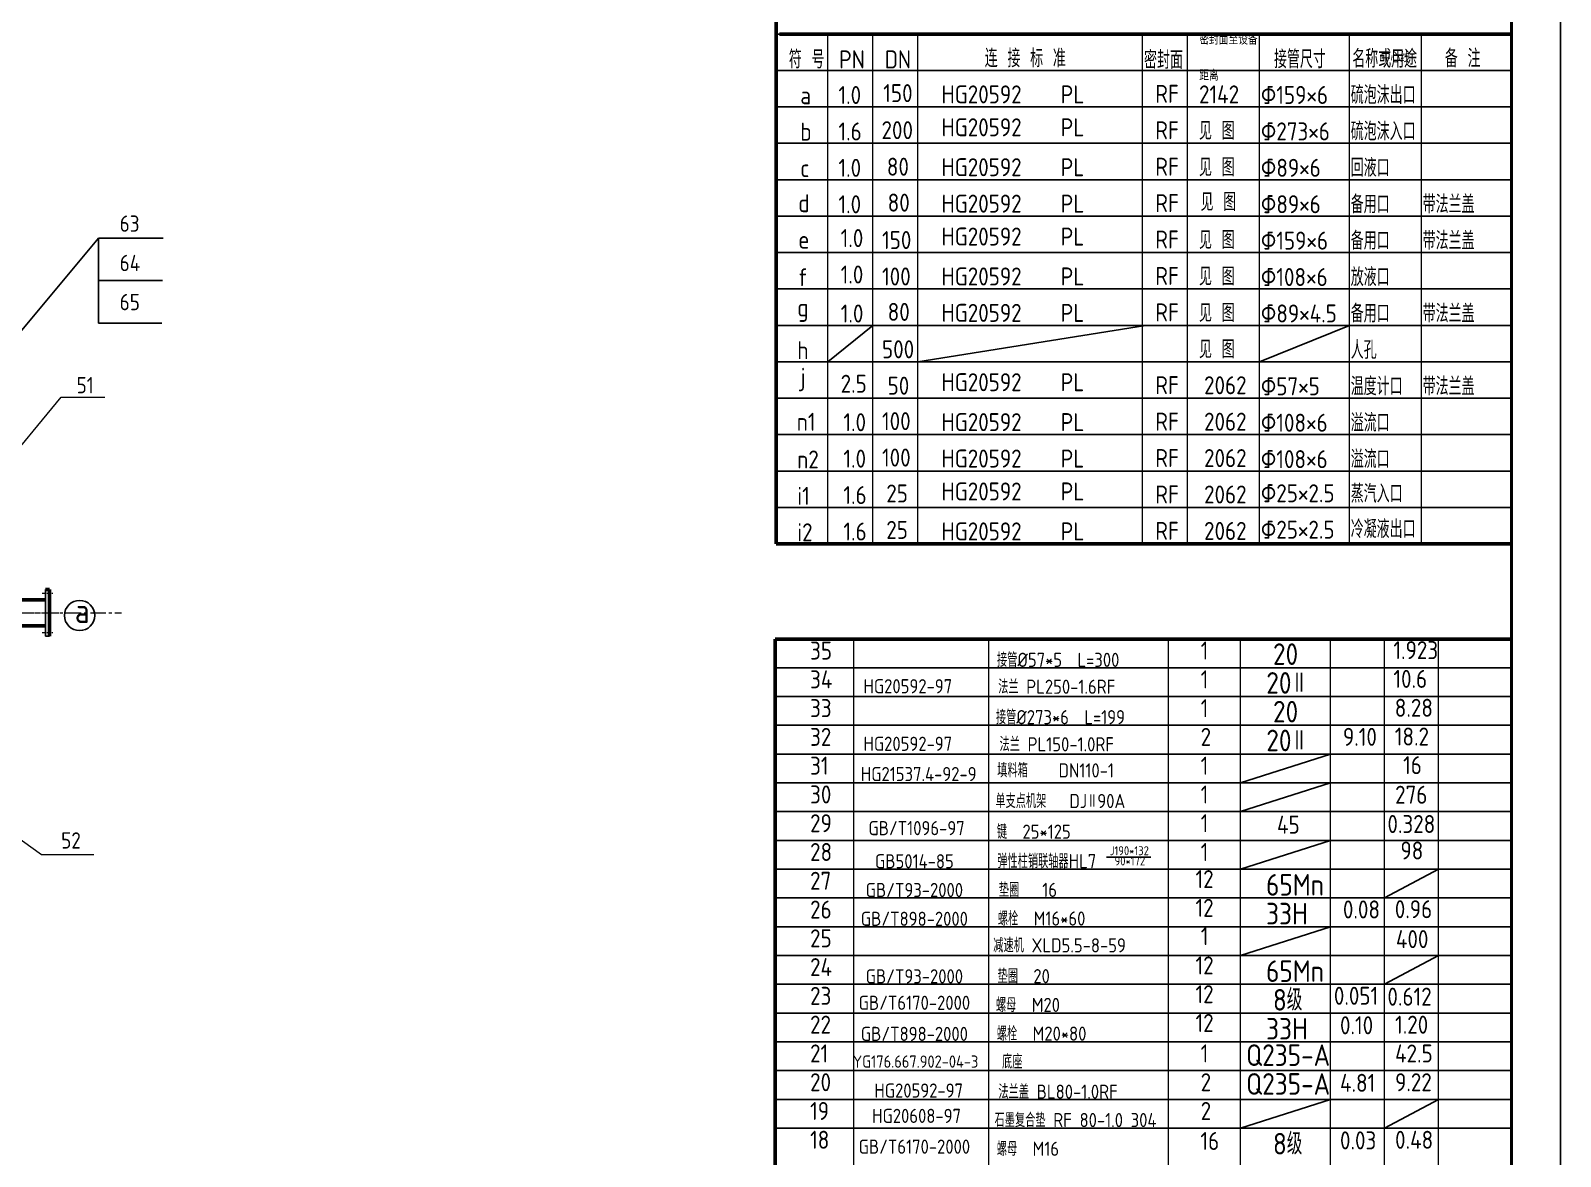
# Model space of a CAD drawing. Extents: x 18044 to 108463, y -14188 to 11042.
# Drawn here: x 99100 to 108463, y -7345 to -453 of the extents above; entities that cross this region are included whole.
import ezdxf
from ezdxf.enums import TextEntityAlignment as Align

# ---------------------------------------------------------------- set-up
doc = ezdxf.new("R2010")
doc.units = 0
doc.header["$LTSCALE"] = 150
doc.header["$MEASUREMENT"] = 0
doc.linetypes.add('CENTER', pattern=[2, 1.25, -0.25, 0.25, -0.25])
doc.layers.get('0').update_dxf_attribs({"linetype": 'CONTINUOUS'})
doc.layers.add('1', color=1, linetype='CONTINUOUS')
doc.styles.add('HZ', font='gbenor.shx', dxfattribs={"bigfont": 'gbcbig.shx'})
doc.styles.get("Standard").update_dxf_attribs({"font": 'gbenor.shx', "bigfont": 'gbcbig.shx'})

msp = doc.modelspace()

# ---------------------------------------------------------------- linework, layer by layer
msp.add_line((108463.00154, 11042.49916), (108463.00154, -14187.50084))
at = {"lineweight": 50}
for p, q in [((103662.51876, 10742.49916), (103662.51876, -3595.29307)), ((103683.26394, -474.1193), (108163.00154, -474.1193)), ((103662.51876, -3595.29307), (108163.00154, -3595.29307)), ((99191.82001, -3874.42982), (99215.82001, -3874.42982)), ((99215.82001, -4159.42982), (99215.82001, -3874.42982)), ((98971.80633, -3937.42982), (99191.82001, -3937.42982)), ((98971.80633, -4096.42982), (99191.82001, -4096.42982)), ((103656.27504, -4177.72185), (108156.75782, -4177.72185)), ((103656.27504, -4177.72185), (103656.27504, -12382.50053))]:
    msp.add_line(p, q, dxfattribs=at)
at = {"const_width": 18}
msp.add_lwpolyline([(108163.00154, -13887.50084), (108163.00154, 10742.49916)], dxfattribs=at)
at = {"layer": '1', "color": 1, "linetype": 'Continuous'}
for p, q in [((103662.51876, -474.1193), (108163.00154, -474.1193)), ((103662.51876, -697.06028), (108163.00154, -697.06028)), ((103662.51876, -920.00126), (108163.00154, -920.00126)), ((103662.51876, -1142.94225), (108163.00154, -1142.94225)), ((103662.51876, -1365.88323), (108163.00154, -1365.88323)), ((103662.51876, -1588.82422), (108163.00154, -1588.82422)), ((103662.51876, -1811.7652), (108163.00154, -1811.7652)), ((103662.51876, -2034.70618), (108163.00154, -2034.70618)), ((103662.51876, -2257.64717), (108163.00154, -2257.64717)), ((103662.51876, -2480.58815), (108163.00154, -2480.58815)), ((103662.51876, -2703.52914), (108163.00154, -2703.52914)), ((103662.51876, -2926.47012), (108163.00154, -2926.47012)), ((103662.51876, -3149.4111), (108163.00154, -3149.4111)), ((103662.51876, -3372.35209), (108163.00154, -3372.35209)), ((103656.27504, -4353.87275), (108156.75782, -4353.87275)), ((103656.27504, -4530.02365), (108156.75782, -4530.02365)), ((103656.27504, -4706.17455), (108156.75782, -4706.17455)), ((103656.27504, -4882.32545), (108156.75782, -4882.32545)), ((103656.27504, -5058.47635), (108156.75782, -5058.47635)), ((103656.27504, -5234.62725), (108156.75782, -5234.62725)), ((103656.27504, -5410.77815), (108156.75782, -5410.77815)), ((103656.27504, -5586.92906), (108156.75782, -5586.92906)), ((103656.27504, -5763.07996), (108156.75782, -5763.07996)), ((103656.27504, -5939.23086), (108156.75782, -5939.23086)), ((103656.27504, -6115.38176), (108156.75782, -6115.38176)), ((103656.27504, -6291.53266), (108156.75782, -6291.53266)), ((103656.27504, -6467.68356), (108156.75782, -6467.68356)), ((103656.27504, -6643.83446), (108156.75782, -6643.83446)), ((103656.27504, -6819.98536), (108156.75782, -6819.98536)), ((103656.27504, -6996.13626), (108156.75782, -6996.13626)), ((103656.27504, -7172.28716), (108156.75782, -7172.28716))]:
    msp.add_line(p, q, dxfattribs=at)
at = {"layer": '1', "color": 0, "lineweight": 20}
for p, q in [((103979.41765, -3595.29307), (103979.41765, -474.1193)), ((104254.65343, -3595.29307), (104254.65343, -474.1193)), ((104529.88921, -3595.29307), (104529.88921, -474.1193)), ((105906.06812, -3595.29307), (105906.06812, -474.1193)), ((106181.30391, -3595.29307), (106181.30391, -474.1193)), ((106621.68116, -3595.29307), (106621.68116, -474.1193)), ((107172.15273, -3595.29307), (107172.15273, -474.1193)), ((107612.52998, -3595.29307), (107612.52998, -474.1193)), ((104138.31539, -6996.13626), (104138.31539, -4177.72185)), ((104964.02274, -6996.13626), (104964.02274, -4177.72185)), ((106064.96587, -6996.13626), (106064.96587, -4177.72185)), ((106505.34313, -6996.13626), (106505.34313, -4177.72185)), ((107055.81469, -6996.13626), (107055.81469, -4177.72185)), ((107386.09763, -6996.13626), (107386.09763, -4177.72185)), ((107716.38057, -6996.13626), (107716.38057, -4177.72185)), ((104138.31539, -10601.72502), (104138.31539, -6996.13626)), ((104964.02274, -10601.72502), (104964.02274, -6996.13626)), ((106064.96587, -10601.72502), (106064.96587, -6996.13626)), ((106505.34313, -10601.72502), (106505.34313, -6996.13626)), ((107055.81469, -10343.00338), (107055.81469, -6996.13626)), ((107386.09763, -10472.3642), (107386.09763, -6996.13626)), ((107716.38057, -10343.00338), (107716.38057, -6996.13626))]:
    msp.add_line(p, q, dxfattribs=at)
at = {"layer": '1', "lineweight": 25}
msp.add_line((98185.33215, -3320.67982), (99514.89168, -1723.75082), dxfattribs=at)
at = {"layer": '1', "color": 0, "lineweight": 25}
for p, q in [((99514.89168, -1723.75082), (99910.89168, -1723.75082)), ((99514.89168, -1723.75082), (99514.89168, -1983.75082)), ((99514.89168, -1983.75082), (99907.89168, -1983.75082)), ((99514.89168, -1983.75082), (99514.89168, -2244.25082)), ((99514.89168, -2244.25082), (99903.89168, -2244.25082)), ((103979.41765, -2480.58815), (104254.65343, -2257.64717)), ((104529.88921, -2480.58815), (105923.13274, -2257.64717)), ((106621.68116, -2480.58815), (107172.15273, -2257.64717)), ((99191.82001, -4159.42982), (99191.82001, -3874.42982)), ((99191.82001, -4159.42982), (99215.82001, -4159.42982)), ((106505.34313, -5058.47635), (107055.81469, -4882.32545)), ((106505.34313, -5234.62725), (107055.81469, -5058.47635)), ((106505.34313, -5586.92906), (107055.81469, -5410.77815)), ((105685.64863, -5513.56688), (105955.93017, -5513.56688)), ((107386.09763, -5763.07996), (107716.38057, -5586.92906)), ((106505.34313, -6115.38176), (107055.81469, -5939.23086)), ((107386.09763, -6291.53266), (107716.38057, -6115.38176)), ((106505.34313, -7172.28716), (107055.81469, -6996.13626)), ((107386.09763, -7172.28716), (107716.38057, -6996.13626))]:
    msp.add_line(p, q, dxfattribs=at)
at = {"layer": '1', "lineweight": 18}
for p, q in [((98352.89168, -3827.80084), (99287.39168, -2696.80084)), ((99287.39168, -2696.80084), (99555.39168, -2696.80084)), ((97336.39168, -4189.80084), (99166.89168, -5496.30084)), ((99166.89168, -5496.30084), (99487.39168, -5496.30084))]:
    msp.add_line(p, q, dxfattribs=at)
at = {"layer": '1', "color": 5, "linetype": 'CENTER', "lineweight": 18, "ltscale": 0.1}
for p, q in [((99171.82001, -3896.92982), (99235.82001, -3896.92982)), ((99171.82001, -4136.92982), (99235.82001, -4136.92982))]:
    msp.add_line(p, q, dxfattribs=at)
at = {"layer": '1', "color": 3, "linetype": 'CENTER', "lineweight": 18, "ltscale": 0.5}
for p, q in [((94366.39178, -4016.92982), (99656.5, -4016.92982)), ((98879.39178, -4016.92982), (99298.39178, -4016.92982))]:
    msp.add_line(p, q, dxfattribs=at)
at = {"layer": '1', "color": 0, "lineweight": 25}
msp.add_circle((99399.89168, -4033.75082), 92.58105, dxfattribs=at)

# ---------------------------------------------------------------- texts
at = {"layer": '1', "color": 7, "linetype": 'Continuous', "style": 'HZ'}
for s, height, p in [('接管%%c57*5  L=300', 86.6992716, (105389.39796, -4300.69689)), ('HG20592-97', 86.699272, (104468.90692, -4466.65797)), ('法兰 PL250-1.6RF', 86.6992716, (105380.61338, -4465.41274)), ('接管%%c273*6  L=199', 86.6992716, (105403.34062, -4651.60565)), ('法兰 PL150-1.0RF', 86.6992716, (105380.61338, -4817.71455)), ('HG20592-97', 86.699272, (104468.90692, -4818.95978)), ('HG21537.4-92-9', 86.6992716, (104535.51212, -5004.18521)), ('填料箱    DN110-1', 86.6992716, (105373.51289, -4977.35448)), ('单支点机架   DJⅡ90A', 86.6992716, (105402.48056, -5165.0822)), ('GB/T1096-97', 86.6992716, (104522.56909, -5335.39396)), ('键  25*125', 86.699272, (105240.26183, -5352.80992)), ('GB5014-85', 86.699272, (104509.20534, -5538.1184)), ('弹性柱销联轴器HL7', 86.699272, (105319.47017, -5533.48301)), ('GB/T93-2000', 86.6992716, (104509.20534, -5714.2693)), ('垫圈   16', 86.699272, (105204.24239, -5708.87164)), ('GB/T898-2000', 86.6992716, (104509.20534, -5890.4202)), ('螺栓  M16*60', 86.699272, (105287.985, -5884.43543)), ('减速机 XLD5.5-8-59', 86.6992716, (105397.79828, -6048.76366)), ('GB/T93-2000', 86.6992716, (104509.20534, -6242.72201)), ('垫圈  20', 86.699272, (105178.36587, -6237.32434)), ('GB/T6170-2000', 86.6992716, (104509.20534, -6404.56065)), ('螺母  M20', 86.699272, (105204.24239, -6413.47524)), ('GB/T898-2000', 86.6992716, (104509.20534, -6595.02381)), ('螺栓  M20*80', 86.699272, (105287.985, -6589.03904)), ('YG176.667.902-04-3', 75, (104516.46702, -6764.51168)), ('底座', 86.699272, (105108.24656, -6760.11663)), ('HG20592-97', 86.699272, (104535.51212, -6941.84512)), ('法兰盖 BL80-1.0RF', 86.6992716, (105388.46842, -6944.5357)), ('HG20608-97', 86.699272, (104522.56909, -7096.90297)), ('石墨复合垫 RF 80-1.0 304', 86.6992716, (105495.48001, -7118.07885)), ('GB/T6170-2000', 86.6992716, (104509.20534, -7285.31515)), ('螺母  M16', 86.699272, (105204.24239, -7294.22975))]:
    msp.add_text(s, height=height, dxfattribs=at).set_placement(p, align=Align.MIDDLE)
at = {"layer": '1', "color": 0, "lineweight": 20, "attachment_point": 1, "style": 'HZ'}
for s, insert, char_height, width in [('{\\H0.8x;密封面至设备                                                           中心线距离}', (106253.1146, -473.08108), 82.5707348, 1330.3062836), ('连 接 标 准', (104939.90383, -567.5009), 110.094313, 1330.3062836), ('接管尺寸', (106710.2131, -573.12819), 110.094313, 1330.3062836), ('名称或用途', (107189.53214, -570.10326), 110.094313, 1330.3062836), ('备 注', (107755.87217, -568.10957), 110.094313, 1330.3062836), ('符 号', (103740.4283, -574.37245), 110.094313, 1330.3062836), ('PN', (104048.30803, -574.37245), 110.094313, 1330.3062836), ('DN', (104327.67235, -574.37245), 110.094313, 1330.3062836), ('密封面', (105914.84491, -577.26436), 110.094313, 1330.3062836), ('a', (103810.97605, -794.10948), 110.09431, 1330.3062836), ('1.0', (104044.43702, -792.3704), 110.094313, 1330.3062836), ('150', (104318.72587, -780.80302), 110.094313, 1330.3062836), ('  HG20592    PL', (104555.6855, -788.45151), 110.0943131, 1330.3062836), ('RF', (105983.39173, -785.42309), 110.094313, 1330.3062836), ('2142', (106251.06405, -788.45151), 110.094313, 1330.3062836), ('Φ159×6', (106629.3288, -792.08174), 110.094313, 1330.3062836), ('硫泡沫出口', (107179.80037, -792.08174), 110.094313, 1330.3062836), ('b', (103810.97605, -1017.05046), 110.09431, 1330.3062836), ('1.6', (104044.43702, -1015.31138), 110.094313, 1330.3062836), ('200', (104308.02526, -1007.56827), 110.094313, 1330.3062836), ('RF', (105983.39173, -1008.36408), 110.094313, 1330.3062836), ('见 图', (106251.06405, -1011.3925), 110.094313, 1330.3062836), ('Φ273×6', (106629.3288, -1015.02272), 110.094313, 1330.3062836), ('硫泡沫入口', (107179.80037, -1015.02272), 110.094313, 1330.3062836), ('c', (103810.97605, -1239.99145), 110.09431, 1330.3062836), ('1.0', (104044.43702, -1238.25236), 110.094313, 1330.3062836), ('80', (104340.70322, -1231.26212), 110.094313, 1330.3062836), ('  HG20592    PL', (104555.6855, -1234.33348), 110.0943131, 1330.3062836), ('RF', (105983.39173, -1231.30506), 110.094313, 1330.3062836), ('见 图', (106251.06405, -1234.33348), 110.094313, 1330.3062836), ('Φ89×6', (106629.3288, -1237.96371), 110.094313, 1330.3062836), ('回液口', (107179.80037, -1237.96371), 110.094313, 1330.3062836), ('d', (103798.65286, -1454.78512), 110.09431, 1330.3062836), ('1.0', (104044.43702, -1461.19335), 110.094313, 1330.3062836), ('80', (104345.80185, -1451.22397), 110.094313, 1330.3062836), ('  HG20592    PL', (104555.6855, -1457.27447), 110.0943131, 1330.3062836), ('RF', (105983.39173, -1454.24605), 110.094313, 1330.3062836), ('见 图', (106260.58842, -1446.92331), 110.094313, 1330.3062836), ('Φ89×6', (106629.3288, -1460.90469), 110.094313, 1330.3062836), ('备用口', (107179.80037, -1460.90469), 110.094313, 1330.3062836), ('带法兰盖', (107620.17762, -1460.90469), 110.094313, 1330.3062836), ('1.0', (104057.86062, -1668.2636), 110.094313, 1330.3062836), ('150', (104311.18997, -1680.21545), 110.094313, 1330.3062836), ('RF', (105983.39173, -1677.18703), 110.094313, 1330.3062836), ('见 图', (106251.06405, -1680.21545), 110.094313, 1330.3062836), ('Φ159×6', (106629.3288, -1683.84568), 110.094313, 1330.3062836), ('备用口', (107179.80037, -1683.84568), 110.094313, 1330.3062836), ('带法兰盖', (107620.17762, -1683.84568), 110.094313, 1330.3062836), ('e', (103798.65286, -1677.72611), 110.09431, 1330.3062836), ('f', (103796.63567, -1908.08576), 110.09431, 1330.3062836), ('1.0', (104057.86062, -1891.20458), 110.094313, 1330.3062836), ('100', (104311.18997, -1903.15643), 110.094313, 1330.3062836), ('  HG20592    PL', (104555.6855, -1903.15643), 110.0943131, 1330.3062836), ('RF', (105983.39173, -1900.12801), 110.094313, 1330.3062836), ('见 图', (106251.06405, -1903.15643), 110.094313, 1330.3062836), ('Φ108×6', (106629.3288, -1906.78666), 110.094313, 1330.3062836), ('放液口', (107179.80037, -1906.78666), 110.094313, 1330.3062836), ('g', (103792.26002, -2092.84517), 110.09431, 1330.3062836), ('1.0', (104058.42433, -2130.0163), 110.094313, 1330.3062836), ('80', (104345.80185, -2120.04692), 110.094313, 1330.3062836), ('  HG20592    PL', (104555.6855, -2126.09742), 110.0943131, 1330.3062836), ('RF', (105983.39173, -2123.069), 110.094313, 1330.3062836), ('见 图', (106251.06405, -2126.09742), 110.094313, 1330.3062836), ('Φ89×4.5', (106629.3288, -2129.72765), 110.094313, 1330.3062836), ('备用口', (107179.80037, -2129.72765), 110.094313, 1330.3062836), ('带法兰盖', (107620.17762, -2129.72765), 110.094313, 1330.3062836), ('h', (103792.26002, -2354.69637), 110.09431, 1330.3062836), ('500', (104311.18997, -2349.0384), 110.094313, 1330.3062836), ('见 图', (106251.06405, -2349.0384), 110.094313, 1330.3062836), ('人孔', (107179.80037, -2352.66863), 110.094313, 1330.3062836), ('j', (103812.90383, -2517.83582), 110.09431, 1273.6702027), ('2.5', (104057.86062, -2560.02753), 110.094313, 1330.3062836), ('50', (104345.34788, -2571.97939), 110.094313, 1330.3062836), ('RF', (105983.39173, -2568.95097), 110.094313, 1330.3062836), ('2062', (106282.10984, -2569.15948), 110.094313, 1330.3062836), ('Φ57×5', (106629.3288, -2575.60961), 110.094313, 1330.3062836), ('温度计口', (107179.80037, -2575.60961), 110.094313, 1330.3062836), ('带法兰盖', (107620.17762, -2575.60961), 110.094313, 1330.3062836), ('n1', (103789.81348, -2792.86151), 110.094313, 1330.3062836), ('1.0', (104074.50633, -2795.52337), 110.094313, 1330.3062836), ('100', (104310.93387, -2788.86987), 110.094313, 1330.3062836), ('  HG20592    PL', (104555.6855, -2794.92037), 110.0943131, 1330.3062836), ('RF', (105983.39173, -2791.89195), 110.094313, 1330.3062836), ('2062', (106282.10984, -2792.10046), 110.094313, 1330.3062836), ('Φ108×6', (106629.3288, -2798.5506), 110.094313, 1330.3062836), ('溢流口', (107179.80037, -2798.5506), 110.094313, 1330.3062836), ('n2', (103792.26002, -3023.51932), 110.094313, 1330.3062836), ('1.0', (104074.50633, -3018.46435), 110.094313, 1330.3062836), ('100', (104310.93387, -3011.81086), 110.094313, 1330.3062836), ('  HG20592    PL', (104555.6855, -3017.86135), 110.0943131, 1330.3062836), ('RF', (105983.39173, -3014.83293), 110.094313, 1330.3062836), ('2062', (106282.10984, -3015.04144), 110.094313, 1330.3062836), ('Φ108×6', (106629.3288, -3021.49158), 110.094313, 1330.3062836), ('溢流口', (107179.80037, -3021.49158), 110.094313, 1330.3062836), ('i1', (103792.26002, -3246.4603), 110.094313, 1330.3062836), ('1.6', (104074.50633, -3241.40533), 110.094313, 1330.3062836), ('25', (104337.35883, -3231.81833), 110.094313, 1330.3062836), ('RF', (105983.39173, -3237.77392), 110.094313, 1330.3062836), ('2062', (106282.10984, -3237.98243), 110.094313, 1330.3062836), ('Φ25×2.5', (106629.3288, -3230.40168), 110.094313, 1330.3062836), ('蒸汽入口', (107179.80037, -3232.65945), 110.094313, 1330.3062836), ('25', (104337.35883, -3454.75931), 110.094313, 1330.3062836), ('  HG20592    PL', (104555.6855, -3463.74332), 110.0943131, 1330.3062836), ('RF', (105983.39173, -3460.7149), 110.094313, 1330.3062836), ('2062', (106282.10984, -3460.92341), 110.094313, 1330.3062836), ('Φ25×2.5', (106629.3288, -3453.34267), 110.094313, 1330.3062836), ('冷凝液出口', (107179.80037, -3449.71388), 110.094313, 1330.3062836), ('i2', (103792.26002, -3469.40129), 110.094313, 1330.3062836), ('1.6', (104074.50633, -3464.34632), 110.094313, 1330.3062836), ('{\\H0.8x;35}', (103870.86177, -4193.52478), 137.6178914, 440.3772525), ('{\\H0.8x;1}', (106261.37452, -4193.52478), 137.617891, 440.3772525), ('20', (106704.06066, -4204.22516), 132.113176, 737.631898), ('{\\H0.8x;1.923}', (107440.79059, -4190.65263), 137.6178914, 737.631898), ('{\\H0.8x;34}', (103870.86177, -4369.67569), 137.6178914, 440.3772525), ('{\\H0.8x;1}', (106261.37452, -4369.67569), 137.617891, 440.3772525), ('20Ⅱ', (106663.21431, -4380.37606), 132.113176, 737.631898), ('{\\H0.8x;10.6}', (107440.79059, -4366.80353), 137.6178914, 737.631898), ('{\\H0.8x;33}', (103870.86177, -4545.82659), 137.6178914, 440.3772525), ('{\\H0.8x;1}', (106261.37452, -4545.82659), 137.617891, 440.3772525), ('20', (106704.06066, -4556.52696), 132.113176, 737.631898), ('{\\H0.8x;8.28}', (107449.37861, -4543.69257), 137.6178914, 737.631898), ('{\\H0.8x;32}', (103870.86177, -4721.97749), 137.6178914, 440.3772525), ('{\\H0.8x;2}', (106261.37452, -4721.97749), 137.617891, 440.3772525), ('20Ⅱ', (106663.21431, -4732.67787), 132.113176, 737.631898), ('{\\H0.8x;9.10}', (107131.96992, -4721.42107), 137.6178914, 737.631898), ('{\\H0.8x;18.2}', (107449.37861, -4719.84347), 137.6178914, 737.631898), ('{\\H0.8x;31}', (103870.86177, -4898.12839), 137.6178914, 440.3772525), ('{\\H0.8x;1}', (106261.37452, -4898.12839), 137.617891, 440.3772525), ('{\\H0.8x;16}', (107500.39471, -4894.95519), 137.6178914, 737.631898), ('{\\H0.8x;30}', (103870.86177, -5074.27929), 137.6178914, 440.3772525), ('{\\H0.8x;1}', (106261.37452, -5074.27929), 137.617891, 440.3772525), ('{\\H0.8x;276}', (107451.34904, -5076.00634), 137.6178914, 737.631898), ('{\\H0.8x;29}', (103870.86177, -5250.43019), 137.6178914, 440.3772525), ('{\\H0.8x;1}', (106261.37452, -5250.43019), 137.617891, 440.3772525), ('{\\H0.8333x;45}', (106728.59848, -5259.23895), 132.1131758, 737.631898), ('{\\H0.8x;0.328}', (107404.33457, -5255.21989), 137.6178914, 737.631898), ('{\\H0.8x;28}', (103870.86177, -5426.58109), 137.6178914, 440.3772525), ('{\\H0.8x;1}', (106261.37452, -5426.58109), 137.617891, 440.3772525), ('{\\H0.8x;98}', (107483.92851, -5417.54319), 137.6178914, 737.631898), ('{\\H0.8x;27}', (103870.86177, -5602.73199), 137.6178914, 440.3772525), ('{\\H0.8x;12}', (106229.83481, -5592.42938), 137.6178914, 440.3772525), ('65Mn', (106661.83165, -5616.70407), 132.113176, 737.631898), ('{\\H0.8x;26}', (103870.86177, -5778.88289), 137.6178914, 440.3772525), ('{\\H0.8x;12}', (106229.83481, -5768.58028), 137.6178914, 440.3772525), ('33H', (106661.83165, -5792.85497), 132.113176, 737.631898), ('{\\H0.8x;0.08}', (107131.96992, -5778.32647), 137.6178914, 737.631898), ('{\\H0.8x;0.96}', (107449.37861, -5776.74887), 137.6178914, 737.631898), ('{\\H0.8x;25}', (103870.86177, -5955.03379), 137.6178914, 440.3772525), ('{\\H0.8x;1}', (106262.48771, -5941.46877), 137.617891, 440.3772525), ('{\\H0.8x;400}', (107456.30842, -5959.8235), 137.6178914, 737.631898), ('{\\H0.8x;24}', (103870.86177, -6131.1847), 137.6178914, 440.3772525), ('{\\H0.8x;12}', (106229.83481, -6120.88208), 137.6178914, 440.3772525), ('65Mn', (106661.83165, -6145.15677), 132.113176, 737.631898), ('{\\H0.8x;23}', (103870.86177, -6307.3356), 137.6178914, 440.3772525), ('{\\H0.8x;12}', (106229.83481, -6297.03298), 137.6178914, 440.3772525), ('8级', (106703.63711, -6320.5602), 132.113176, 737.631898), ('{\\H0.8x;0.051}', (107076.53114, -6306.77918), 137.6178914, 737.631898), ('{\\H0.8x;0.612}', (107404.33457, -6312.1253), 137.6178914, 737.631898), ('{\\H0.8x;22}', (103870.86177, -6483.4865), 137.6178914, 440.3772525), ('{\\H0.8x;12}', (106229.83481, -6473.18388), 137.6178914, 440.3772525), ('33H', (106661.83165, -6497.45858), 132.113176, 737.631898), ('{\\H0.8x;0.10}', (107114.07611, -6487.35463), 137.6178914, 737.631898), ('{\\H0.8x;1.20}', (107451.10035, -6483.79733), 137.6178914, 737.631898), ('{\\H0.8x;21}', (103870.86177, -6659.6374), 137.6178914, 440.3772525), ('{\\H0.8x;1}', (106261.37452, -6659.6374), 137.617891, 440.3772525), ('Q235-A', (106539.61796, -6659.20576), 132.113176, 737.631898), ('{\\H0.8x;42.5}', (107451.10035, -6659.94823), 137.6178914, 737.631898), ('{\\H0.8x;20}', (103870.86177, -6835.7883), 137.6178914, 440.3772525), ('{\\H0.8x;2}', (106261.37452, -6835.7883), 137.617891, 440.3772525), ('Q235-A', (106539.61796, -6835.35666), 132.113176, 737.631898), ('{\\H0.8x;4.81}', (107114.07611, -6839.65643), 137.6178914, 737.631898), ('{\\H0.8x;9.22}', (107451.10035, -6836.09913), 137.6178914, 737.631898), ('{\\H0.8x;19}', (103870.86177, -7011.9392), 137.6178914, 440.3772525), ('{\\H0.8x;2}', (106261.37452, -7011.9392), 137.617891, 440.3772525), ('{\\H0.8x;18}', (103870.86177, -7188.0901), 137.6178914, 440.3772525), ('{\\H0.8x;16}', (106259.79341, -7195.6339), 137.6178914, 440.3772525), ('8级', (106703.63711, -7201.3147), 132.113176, 737.631898), ('{\\H0.8x;0.03}', (107114.07611, -7191.95824), 137.6178914, 737.631898), ('{\\H0.8x;0.48}', (107451.10035, -7188.40093), 137.6178914, 737.631898)]:
    msp.add_mtext(s, dxfattribs=dict(at, insert=insert, char_height=char_height, width=width))
at = {"layer": '1', "color": 0, "lineweight": 20, "char_height": 110.0943131, "width": 1330.3062836, "attachment_point": 1}
for insert in [(104555.6855, -989.93706), (104555.6855, -1658.76001), (104555.6855, -2550.52395), (104555.6855, -3219.3469)]:
    msp.add_mtext('  HG20592    PL', dxfattribs=dict(at, insert=insert))
at = {"layer": '1', "color": 0, "lineweight": 25, "attachment_point": 1, "style": 'HZ'}
for s, insert, char_height, width in [('63', (99645.39168, -1584.75082), 100, 1823.5000005), ('64', (99645.39168, -1825.75082), 100, 1823.5000005), ('65', (99645.39168, -2065.25082), 100, 1823.5000005), ('51', (99381.89168, -2573.68319), 100, 1822), ('a', (99371.41361, -3930.07655), 150, 292), ('52', (99287.39168, -5360.68319), 100, 1822), ('J190*132', (105705.28638, -5446.33065), 55.047157, 2994.7459847), ('90*172', (105734.61788, -5509.04218), 55.047157, 2994.7459847)]:
    msp.add_mtext(s, dxfattribs=dict(at, insert=insert, char_height=char_height, width=width))

doc.saveas('drawing.dxf')
